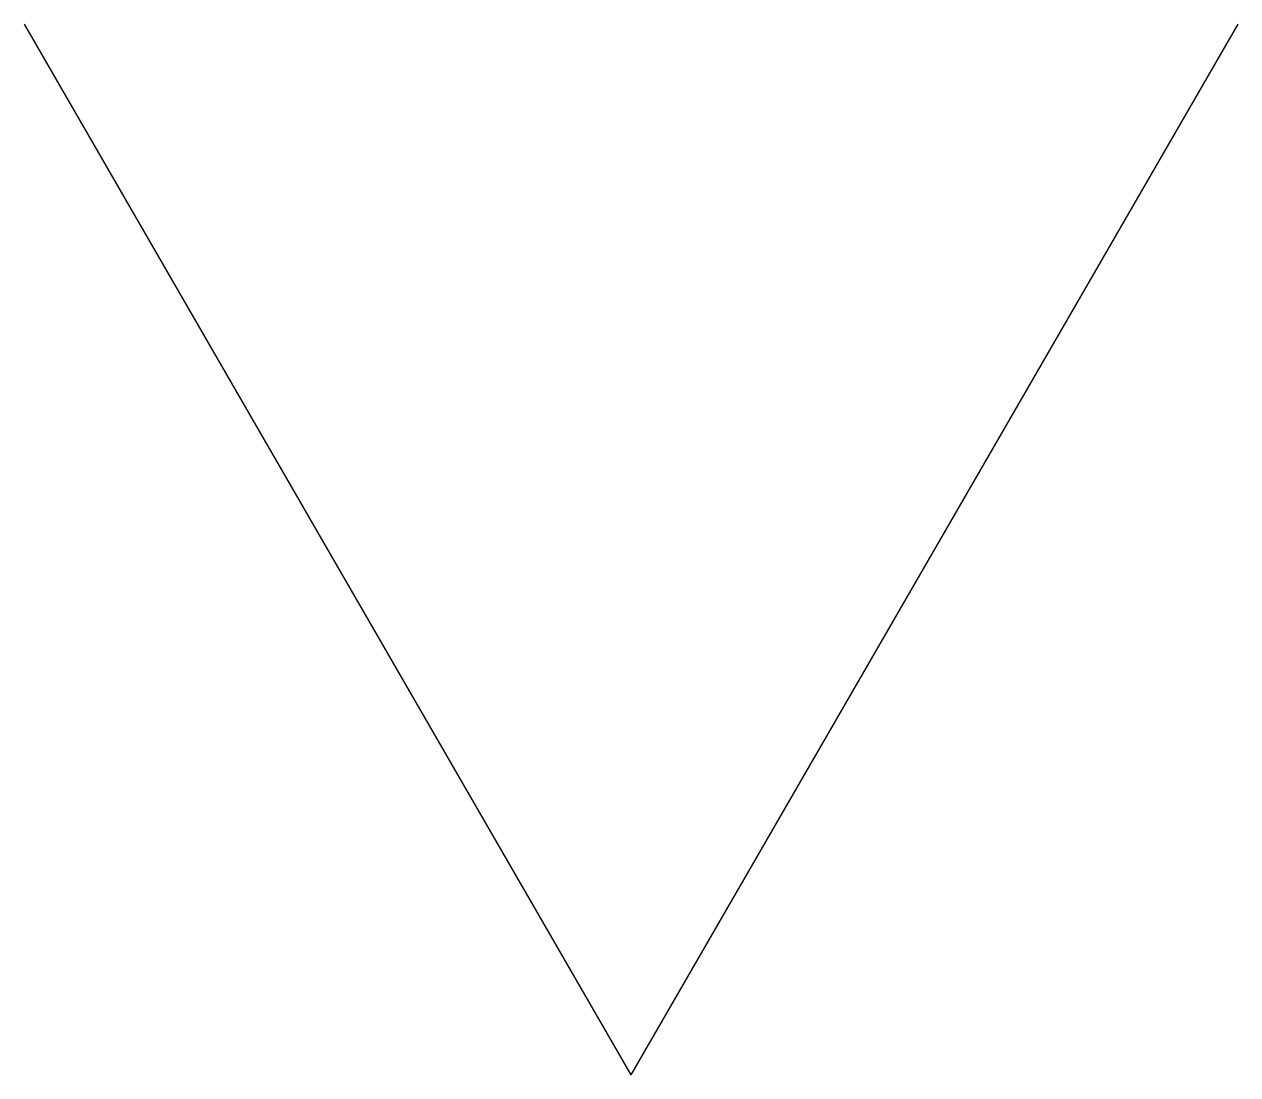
# Model space of a CAD drawing. Header units: millimetres. Extents: x -3 to 3, y 0 to 5.2.
import ezdxf

# ---------------------------------------------------------------- set-up
doc = ezdxf.new("R2010")
doc.units = ezdxf.units.MM
doc.layers.add('SYMB_FIL_FIN', color=1, linetype='Continuous')

msp = doc.modelspace()

# ---------------------------------------------------------------- linework, layer by layer
at = {"layer": 'SYMB_FIL_FIN'}
for p in [(-3, 5.1962), (3, 5.1962)]:
    msp.add_line(p, (0, 0), dxfattribs=at)

doc.saveas('drawing.dxf')
